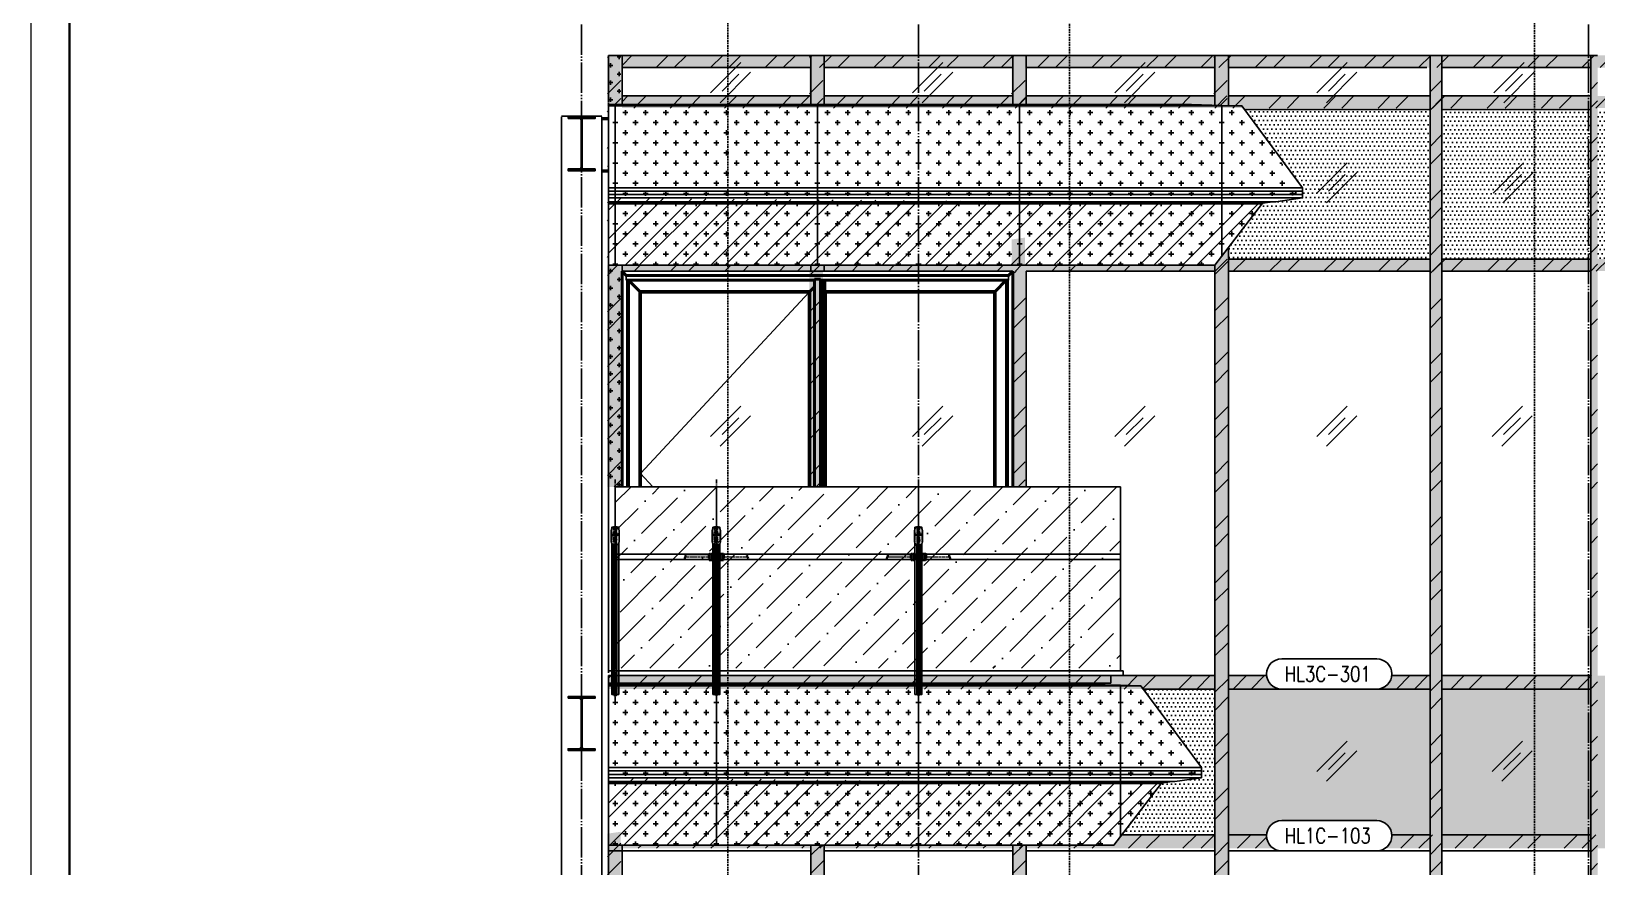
# Model space of a CAD drawing. Extents: x -3378 to 102197, y -3799 to 48702.
# Drawn here: x -3378 to 8238, y 29388 to 35584 of the extents above; entities that cross this region are included whole.
import ezdxf
from ezdxf.enums import TextEntityAlignment as Align

# ---------------------------------------------------------------- set-up
doc = ezdxf.new("R2010")
doc.units = 0
doc.set_wipeout_variables(frame=1)
for name, pattern in [('1', [8, 4, 4]), ('ACAD_ISO02W100', [15, 12, -3]), ('ACISOTGB', [9, 4, -1, 1, -1, 1, -1]), ('CENTER', [2, 1.25, -0.25, 0.25, -0.25]), ('CENTER2', [28.575, 19.05, -3.175, 3.175, -3.175]), ('HIDDEN', [0.375, 0.25, -0.125]), ('JIS_09_15', [18.9, 15, -0.9, 0.6, -0.9, 0.6, -0.9])]:
    doc.linetypes.add(name, pattern=pattern)
for name, color, linetype in [('###4.方位代碼-N', 7, 'Continuous'), ('(圖框)', 7, 'Continuous'), ('0-蝶翼', 7, 'Continuous'), ('CENTER', 4, 'CENTER'), ('GM_ANNO_CLMN_LINE', 8, 'JIS_09_15'), ('GM_SECT_7', 7, 'Continuous'), ('GM_STEL_PRIM', 3, 'Continuous'), ('GM_STEL_SECD', 71, 'Continuous'), ('不鏽鋼板S.S.PANEL', 30, 'Continuous'), ('中心線 CENTER', 6, 'CENTER'), ('剖面線 HATCH', 251, 'Continuous'), ('玻璃 GLASS', 4, 'Continuous'), ('結構體 STRUCTURAL', 154, 'Continuous'), ('螺絲、螺栓', 4, 'Continuous'), ('視覺模型鋁擠型暫替', 4, 'Continuous'), ('視覺模型鋁擠型暫替材質文字', 1, 'Continuous'), ('金屬面材 METAL PANEL', 2, 'Continuous'), ('隱藏線 HIDDEN', 8, 'HIDDEN')]:
    doc.layers.add(name, color=color, linetype=linetype)
for name, color, linetype, lineweight in [('0S-Opening symbol', 7, 'Continuous', 25), ('0S-View', 7, 'Continuous', 50), ('中心线', 1, 'CENTER2', 15), ('粗实线', 7, 'Continuous', 40), ('粗线', 7, 'Continuous', 40), ('虚线', 6, 'HIDDEN', 13), ('（粗实线0.35)', 7, '1', 40)]:
    doc.layers.add(name, color=color, linetype=linetype, lineweight=lineweight)
doc.layers.add('不顯示', color=254, linetype='Continuous', plot=False)
doc.styles.add('romans', font='romans.shx', dxfattribs={"width": 0.5, "bigfont": ' chineset.shx'})
doc.styles.add('型式1', font='')
doc.styles.get('型式1').set_extended_font_data('PMingLiU')
pattern_1 = [(0, (225395.242, -277148.842), (15.875, 31.75), [0, -31.75])]
pattern_2 = [(0, (-3626.21, -53760.06), (15.875, 31.75), [0, -31.75])]
pattern_3 = [(0, (-43354.424, -53760.06), (63.5, 63.5), [31.75, -95.25]), (90, (-43338.55, -53775.936), (-63.5, 63.5), [31.75, -95.25])]
pattern_4 = [(45, (-42317.86, -53760.06), (-202.0558, 202.0558), []), (45, (-42183.16, -53760.06), (-202.0558, 202.0558), [])]
pattern_5 = [(225, (-3626.2, -53760.06), (202.0558, -202.0558), []), (225, (-3760.9, -53760.06), (202.0558, -202.0558), [])]

# ---------------------------------------------------------------- blocks, each defined once
blk = doc.blocks.new('*U112')
at = {"color": 6, "linetype": 'ACAD_ISO02W100', "lineweight": 9, "ltscale": 0.12}
for p, q in [((0, 8), (1, 8)), ((0, -8), (0, 8)), ((0, 3), (3, 3)), ((0, 1), (3, 1)), ((1, -8), (1, 8)), ((1, 8), (5, 4)), ((3, 3), (5, 0)), ((3, -3), (5, 0)), ((5, 4), (15, 4)), ((5, 4), (5, -4)), ((5, 4), (6, 3)), ((5, 3), (16, 3)), ((6, -4), (6, 4)), ((15, 4), (16, 3)), ((15, -4), (15, 4)), ((16, 3), (16, -3)), ((0, -1), (3, -1)), ((0, -3), (3, -3)), ((0, -8), (1, -8)), ((1, -8), (5, -4)), ((5, -3), (16, -3)), ((5, -4), (6, -3)), ((5, -4), (15, -4)), ((15, -4), (16, -3))]:
    blk.add_line(p, q, dxfattribs=at)
for centre, radius, start, end in [((2, 2), 1.32, 326.6933, 33.3067), ((1, 0), 2.26, 320.1408, 39.8592), ((2, -2), 1.32, 326.6933, 33.3067)]:
    blk.add_arc(centre, radius, start, end, dxfattribs=at)
at = {"layer": 'CENTER', "color": 1, "linetype": 'CENTER', "ltscale": 0.5}
blk.add_line((-2, 0), (17, 0), dxfattribs=at)
blk = doc.blocks.new('M8CF')
at = {"color": 7, "lineweight": 9, "flags": 128}
blk.add_lwpolyline([(-2, -1), (0, -3), (3, -1), (3, 1), (0, 3), (-2, 1)], close=True, dxfattribs=at)
at = {"color": 7, "lineweight": 9}
blk.add_circle((0, 0), 2.89, dxfattribs=at)
at = {"layer": 'CENTER', "color": 1, "linetype": 'CENTER', "ltscale": 0.5}
for p, q in [((-10, 0), (10, 0)), ((0, 10), (0, -10))]:
    blk.add_line(p, q, dxfattribs=at)
at = {"layer": '（粗实线0.35)', "ltscale": 20}
blk.add_circle((0, 0), 8, dxfattribs=at)
blk = doc.blocks.new('欄杆立柱正面')
at = {"layer": '不鏽鋼板S.S.PANEL'}
blk.add_lwpolyline([(-30, -325), (-30, -405, 1), (30, -405), (30, -325, 1)], format="xyb", close=True, dxfattribs=at)
for points in [[(-16, -300), (-26, -300), (-26, -310)], [(16, -300), (26, -300), (26, -310)], [(-26, -420), (-26, -1540), (-10, -1540), (-10, -433)], [(26, -420), (26, -1540), (10, -1540), (10, -433)], [(-231, -540), (-31, -540), (-31, -500), (-231, -500)], [(231, -540), (31, -540), (31, -500), (231, -500)]]:
    blk.add_lwpolyline(points, dxfattribs=at)
at = {"layer": '中心線 CENTER', "ltscale": 30}
blk.add_line((0, -1594), (0, 55), dxfattribs=at)
at = {"layer": '中心线', "ltscale": 10}
blk.add_line((0, -1565), (0, -300), dxfattribs=at)
at = {"layer": '中心线'}
blk.add_line((-224, -520), (224, -520), dxfattribs=at)
at = {"layer": '粗实线'}
for p, q in [((-51, -502), (-51, -539)), ((50, -502), (50, -539))]:
    blk.add_line(p, q, dxfattribs=at)
for points in [[(-10, -433), (-10, -1540), (10, -1540), (10, -433)], [(-10, -1345), (-10, -433)], [(10, -1345), (10, -433)]]:
    blk.add_lwpolyline(points, dxfattribs=at)
for points in [[(-31, -502), (-51, -502), (-51, -502), (-51, -538), (-51, -539), (-31, -539)], [(-26, -501), (-31, -501), (-31, -539), (-26, -539)], [(26, -501), (31, -501), (31, -539), (26, -539)], [(31, -502), (50, -502), (51, -502), (51, -538), (50, -539), (31, -539)]]:
    blk.add_lwpolyline(points, close=True, dxfattribs=at)
at = {"layer": '粗实线', "color": 3}
for points in [[(-231, -500), (-227, -512), (-235, -528), (-231, -540)], [(231, -500), (227, -512), (235, -528), (231, -540)]]:
    blk.add_spline(points, degree=3, dxfattribs=at)
at = {"layer": '粗线', "color": 4, "linetype": 'ACISOTGB', "ltscale": 2}
for points in [[(-31, -497), (-53, -497), (-56, -500), (-56, -540), (-53, -544), (-31, -544)], [(31, -497), (53, -497), (56, -500), (56, -540), (53, -544), (31, -544)]]:
    blk.add_lwpolyline(points, dxfattribs=at)
at = {"layer": '虚线', "ltscale": 5}
for p, q in [((-10, -330), (10, -330)), ((-10, -400), (10, -400))]:
    blk.add_line(p, q, dxfattribs=at)
at = {"layer": '虚线', "ltscale": 10}
for p, q in [((-31, -539), (-232, -539)), ((-230, -502), (-31, -502)), ((-31, -503), (-51, -503)), ((-51, -537), (-31, -537)), ((230, -502), (31, -502)), ((31, -503), (51, -503)), ((51, -537), (31, -537)), ((31, -539), (232, -539))]:
    blk.add_line(p, q, dxfattribs=at)
at = {"layer": '虚线', "ltscale": 34}
for points in [[(-26, -310), (-26, -420)], [(-10, -433), (-10, -300), (-16, -300)], [(10, -433), (10, -305), (-10, -305), (-10, -433)], [(10, -433), (10, -300), (16, -300)], [(26, -310), (26, -420)]]:
    blk.add_lwpolyline(points, dxfattribs=at)
at = {"layer": '虚线', "ltscale": 11}
blk.add_lwpolyline([(-19, -350), (19, -350), (19, -360), (-19, -360)], close=True, dxfattribs=at)
at = {"layer": '（粗实线0.35)'}
for name, p in [('*U112', (-26, -355)), ('M8CF', (0, -390)), ('*U112', (-31, -520))]:
    blk.add_blockref(name, p, dxfattribs=at)
at = {"layer": '（粗实线0.35)', "xscale": -1, "rotation": 180}
blk.add_blockref('M8CF', (0, -340), dxfattribs=at)
at = {"layer": '（粗实线0.35)', "xscale": -1}
for p in [(26, -355), (31, -520)]:
    blk.add_blockref('*U112', p, dxfattribs=at)
blk = doc.blocks.new('H-400x200x8x13')
at = {"layer": '視覺模型鋁擠型暫替', "linetype": 'Continuous'}
h = blk.add_hatch(dxfattribs=at)
h.set_pattern_fill('ANSI31', color=1, scale=30, angle=180)
h.set_pattern_definition([(225, (85874.229, 995633.081), (2.65165043, -2.65165043), [])])
h.paths.add_polyline_path([(300, -400), (300, -387), (217, -387, -0.414214), (204, -374), (204, -26, -0.414214), (217, -13), (300, -13), (300, 0), (100, 0), (100, -13), (183, -13, -0.414214), (196, -26), (196, -374, -0.414214), (183, -387), (100, -387), (100, -400)])
blk.add_lwpolyline([(100, -13), (183, -13, -0.414214), (196, -26), (196, -374, -0.414214), (183, -387), (100, -387), (100, -400), (300, -400), (300, -387), (217, -387, -0.414214), (204, -374), (204, -26, -0.414214), (217, -13), (300, -13), (300, 0), (100, 0)], format="xyb", close=True, dxfattribs=at)
blk = doc.blocks.new('欄杆邊')
at = {"layer": '不鏽鋼板S.S.PANEL'}
blk.add_lwpolyline([(-30, -25), (-30, -105, 1), (30, -105), (30, -25, 1)], format="xyb", close=True, dxfattribs=at)
for points in [[(-16, 0), (-26, 0), (-26, -10)], [(16, 0), (26, 0), (26, -10)], [(-26, -120), (-26, -1240), (-10, -1240), (-10, -133)], [(26, -120), (26, -1240), (10, -1240), (10, -133)]]:
    blk.add_lwpolyline(points, dxfattribs=at)
at = {"layer": '中心線 CENTER', "ltscale": 30}
blk.add_line((0, -1294), (0, 355), dxfattribs=at)
blk.add_line((0, -1294), (0, 355), dxfattribs=at)
at = {"layer": '中心线', "ltscale": 10}
blk.add_line((0, -1265), (0, 0), dxfattribs=at)
at = {"layer": '粗实线'}
blk.add_lwpolyline([(-10, -130), (-10, -1245), (10, -1245), (10, -130)], dxfattribs=at)
at = {"layer": '虚线', "ltscale": 5}
for p, q in [((-10, -30), (10, -30)), ((-10, -100), (10, -100))]:
    blk.add_line(p, q, dxfattribs=at)
at = {"layer": '虚线', "ltscale": 34}
for points in [[(-10, -133), (-10, 0), (-16, 0)], [(10, -133), (10, 0), (16, 0)], [(-26, -10), (-26, -120)], [(10, -133), (10, -5), (-10, -5), (-10, -133)], [(26, -10), (26, -120)]]:
    blk.add_lwpolyline(points, dxfattribs=at)
at = {"layer": '虚线', "ltscale": 11}
blk.add_lwpolyline([(-19, -50), (19, -50), (19, -60), (-19, -60)], close=True, dxfattribs=at)
at = {"layer": '（粗实线0.35)'}
for name, p in [('*U112', (-26, -55)), ('M8CF', (0, -90))]:
    blk.add_blockref(name, p, dxfattribs=at)
at = {"layer": '（粗实线0.35)', "xscale": -1, "rotation": 180}
blk.add_blockref('M8CF', (0, -40), dxfattribs=at)
at = {"layer": '（粗实线0.35)', "xscale": -1}
blk.add_blockref('*U112', (26, -55), dxfattribs=at)
blk = doc.blocks.new('PLAN-圖框')
at = {"layer": '(圖框)', "color": 4, "linetype": 'Continuous', "lineweight": 0}
blk.add_3dface([(20500, -14391.5), (0, -14391.5), (0, 0), (20500, 0)], dxfattribs=at)
at = {"layer": '(圖框)', "color": 1, "linetype": 'Continuous', "lineweight": 40}
blk.add_3dface([(149.7, -14142.1), (20200.7, -14142.1), (20200.7, -249.4), (149.7, -249.4)], dxfattribs=at)
at = {"layer": '(圖框)', "style": '型式1'}
blk.add_attdef('全球人壽', (13776.3, -13971.5), '', height=124.7, dxfattribs=at)
at = {"style": '型式1', "width": 0.8}
blk.add_attdef('圖號-橫', (17230.3, -13782.2), '', height=103.4, dxfattribs=at)
blk = doc.blocks.new('球號-North')
at = {"color": 3, "linetype": 'ByBlock'}
blk.add_wipeout([(147, 0), (161.5, 2.3), (174.5, 8.9), (184.8, 19.3), (191.5, 32.3), (193.8, 46.8), (191.5, 61.2), (184.8, 74.2), (174.5, 84.6), (161.5, 91.2), (147, 93.5), (-147, 93.5), (-161.5, 91.2), (-174.5, 84.6), (-184.8, 74.2), (-191.5, 61.2), (-193.8, 46.8), (-191.5, 32.3), (-184.8, 19.3), (-174.5, 8.9), (-161.5, 2.3), (-147, 0)], dxfattribs=at).dxf.layer = '###4.方位代碼-N'
at = {"layer": '###4.方位代碼-N', "color": 3, "linetype": 'ByBlock'}
blk.add_lwpolyline([(147, 93.5), (-147, 93.5, 1), (-147, 0), (147, 0, 1)], format="xyb", close=True, dxfattribs=at)
at = {"layer": '###4.方位代碼-N', "color": 3, "linetype": 'ByBlock', "style": 'romans', "width": 0.8}
blk.add_attdef('N01-999', text='', height=46.8, dxfattribs=at).set_placement((-4.5, 46.8), align=Align.MIDDLE)

msp = doc.modelspace()

# ---------------------------------------------------------------- hatches: boundary and pattern name
at = {"layer": 'GM_SECT_7'}
h = msp.add_hatch(dxfattribs=at)
h.set_pattern_fill('ANSI32', color=256, scale=30)
h.set_pattern_definition(pattern_4)
h.paths.add_polyline_path([(896.728, 32205.017), (996.673, 32205.017), (996.673, 33848.511), (905.462, 33848.511), (905.462, 35030.012), (996.673, 35030.012), (996.673, 35405.012), (896.728, 35405.012)])
h = msp.add_hatch(dxfattribs=at)
h.set_pattern_fill('ANSI32', color=256, scale=30)
h.set_pattern_definition(pattern_4)
h.paths.add_polyline_path([(896.728, 35030.012), (996.673, 35030.012), (996.673, 35405.012), (896.728, 35405.012)])
h.paths.add_polyline_path([(896.728, 32205.017), (996.673, 32205.017), (996.673, 33848.512), (896.728, 33848.512)])
h.paths.add_polyline_path([(896.728, 27905.013), (996.673, 27905.013), (996.673, 29646.716), (896.728, 29632.454)])
h.paths.add_polyline_path([(1005.462, 25248.511), (905.462, 25248.511), (905.462, 24755.012), (1005.462, 24755.012)])
h = msp.add_hatch(dxfattribs=at)
h.set_pattern_fill('ANSI32', color=256, scale=30, angle=180)
h.set_pattern_definition(pattern_5)
h.paths.add_polyline_path([(8673.224, 35315.012), (8673.224, 35405.012), (1005.463, 35405.012), (1005.463, 35315.012)])
h = msp.add_hatch(dxfattribs=at)
h.set_pattern_fill('ANSI32', color=256, scale=30)
h.set_pattern_definition([(45, (-40817.86, -53760.06), (-202.0558, 202.0558), []), (45, (-40683.16, -53760.06), (-202.0558, 202.0558), [])])
h.paths.add_polyline_path([(2396.728, 35030.012), (2496.673, 35030.012), (2496.673, 35405.012), (2396.728, 35405.012)])
h.paths.add_polyline_path([(2396.728, 32205.017), (2496.673, 32205.017), (2496.673, 33848.512), (2396.728, 33848.512)])
h.paths.add_polyline_path([(2396.728, 27905.013), (2496.673, 27905.013), (2505.462, 29548.512), (2405.462, 29548.512)])
h.paths.add_polyline_path([(2505.462, 25248.511), (2405.462, 25248.511), (2405.462, 24755.012), (2505.462, 24755.012)])
h = msp.add_hatch(dxfattribs=at)
h.set_pattern_fill('ANSI32', color=256, scale=30)
h.set_pattern_definition([(45, (-39317.86, -53760.06), (-202.0558, 202.0558), []), (45, (-39183.16, -53760.06), (-202.0558, 202.0558), [])])
h.paths.add_polyline_path([(3896.728, 35030.012), (3996.673, 35030.012), (3996.673, 35405.012), (3896.728, 35405.012)])
h.paths.add_polyline_path([(3896.728, 32205.017), (3996.673, 32205.017), (4005.462, 33805.004), (3906.454, 33805.004)])
h.paths.add_polyline_path([(4005.462, 25378.863), (3905.459, 25248.511), (3905.462, 24755.012), (4005.462, 24755.012)])
h.paths.add_polyline_path([(3955.465, 26525.013), (3896.728, 26525.013), (3896.728, 26430.012), (3996.673, 26430.012), (4005.462, 29548.513), (3905.462, 29548.513), (3896.728, 27905.013), (3955.465, 27905.013)])
h = msp.add_hatch(dxfattribs=at)
h.set_pattern_fill('ANSI32', color=256, scale=30)
h.set_pattern_definition([(45, (-37817.86, -53760.06), (-202.0558, 202.0558), []), (45, (-37683.16, -53760.06), (-202.0558, 202.0558), [])])
h.paths.add_polyline_path([(5505.462, 33978.864), (5405.462, 33848.513), (5396.728, 24755.012), (5496.673, 24755.012)])
h.paths.add_polyline_path([(5396.728, 35030.012), (5496.673, 35030.012), (5496.673, 35405.012), (5396.728, 35405.012)])
h = msp.add_hatch(dxfattribs=at)
h.set_pattern_fill('ANSI32', color=256, scale=30)
h.set_pattern_definition([(45, (-36228.33, -53760.06), (-202.0558, 202.0558), []), (45, (-36093.62, -53760.06), (-202.0558, 202.0558), [])])
h.paths.add_polyline_path([(7001.513, 35405.012), (7001.513, 24755.012), (7086.21, 24755.012), (7086.21, 35405.012)])
h = msp.add_hatch(dxfattribs=at)
h.set_pattern_fill('ANSI32', color=256, scale=30)
h.set_pattern_definition([(45, (-35053.8, -53760.06), (-202.0558, 202.0558), []), (45, (-34919.1, -53760.06), (-202.0558, 202.0558), [])])
h.paths.add_polyline_path([(8245.113, 24755.012), (8245.113, 35405.012), (8193.935, 35405.012), (8193.935, 24755.012)])
h = msp.add_hatch(dxfattribs=at)
h.set_pattern_fill('ANSI32', color=256, scale=30, angle=180)
h.set_pattern_definition(pattern_5)
h.paths.add_polyline_path([(8673.224, 35014.98), (8673.224, 35104.98), (1005.463, 35104.98), (1005.463, 35014.98)])
h = msp.add_hatch(dxfattribs=at)
h.set_pattern_fill('ANSI32', color=256, scale=30, angle=180)
h.set_pattern_definition(pattern_5)
h.paths.add_polyline_path([(5439.57, 33895.012), (5405.46, 33848.513), (1005.463, 33848.511), (1005.463, 33805.012), (8673.224, 33805.012), (8673.224, 33895.012)])
h = msp.add_hatch(dxfattribs=at)
h.set_pattern_fill('ANSI32', color=256, scale=30, angle=180)
h.set_pattern_definition(pattern_5)
h.paths.add_polyline_path([(905.462, 30805.012), (905.462, 30705.067), (8673.224, 30705.067), (8673.224, 30805.012)])
h = msp.add_hatch(dxfattribs=at)
h.set_pattern_fill('ANSI32', color=256, scale=30, angle=180)
h.set_pattern_definition(pattern_5)
h.paths.add_polyline_path([(905.462, 29548.512), (905.462, 29525.067), (8673.224, 29525.067), (8673.224, 29625.012), (4712.848, 29625.012), (4655.461, 29548.513)])
at = {"layer": 'GM_STEL_PRIM'}
h = msp.add_hatch(dxfattribs=at)
h.set_pattern_fill('DOTS', color=256, scale=20)
h.set_pattern_definition(pattern_1)
h.paths.add_polyline_path([(7001.513, 35005.012), (5623.98, 35005.012), (6055.462, 34422.513), (6055.463, 34422.513), (6055.463, 34347.512), (5857.468, 34319.259), (5758.471, 34305.133), (5505.462, 33978.864), (5505.462, 33895.012), (7001.513, 33895.012)])
h = msp.add_hatch(dxfattribs=at)
h.set_pattern_fill('DOTS', color=256, scale=20)
h.set_pattern_definition(pattern_2)
h.paths.add_polyline_path([(8193.935, 35005.012), (7088.485, 35005.012), (7088.485, 33879.94), (8193.935, 33879.94)])
h.paths.add_polyline_path([(8673.224, 35005.012), (8245.113, 35005.012), (8245.113, 33879.94), (8673.224, 33879.94)])
h = msp.add_hatch(dxfattribs=at)
h.set_pattern_fill('DOTS', color=256, scale=20)
h.set_pattern_definition(pattern_1)
h.paths.add_polyline_path([(5405.462, 30705.012), (4873.98, 30705.012), (5305.463, 30122.512), (5305.462, 30122.512), (5305.462, 30047.513), (5305.47, 30047.513), (5107.468, 30019.259), (5086.228, 30019.259), (5008.047, 30008.103), (5008.48, 30005.066), (4705.462, 29625.012), (5405.462, 29625.012)])
h = msp.add_hatch(dxfattribs=at)
h.set_pattern_fill('DOTS', color=256, scale=20)
h.set_pattern_definition(pattern_2)
h.paths.add_polyline_path([(7001.513, 29600.016), (7001.513, 30755.012), (5505.462, 30755.012), (5505.462, 29600.016)])
h.paths.add_polyline_path([(8245.113, 30755.012), (8245.113, 29600.016), (8673.224, 29600.016), (8673.224, 30755.012)])
h.paths.add_polyline_path([(8193.935, 29600.016), (8193.935, 30755.012), (7088.485, 30755.012), (7088.485, 29600.016)])
at = {"layer": '剖面線 HATCH'}
h = msp.add_hatch(dxfattribs=at)
h.set_pattern_fill('CROSS', color=256, scale=10)
h.set_pattern_definition(pattern_3)
h.paths.add_polyline_path([(896.728, 32205.017), (996.673, 32205.017), (996.673, 33848.511), (905.462, 33848.511), (905.462, 35030.012), (996.673, 35030.012), (996.673, 35405.012), (896.728, 35405.012)])
h = msp.add_hatch(dxfattribs=at)
h.set_pattern_fill('CROSS', color=256, scale=10)
h.set_pattern_definition(pattern_3)
h.paths.add_polyline_path([(896.728, 35030.012), (996.673, 35030.012), (996.673, 35405.012), (896.728, 35405.012)])
h.paths.add_polyline_path([(896.728, 32205.017), (996.673, 32205.017), (996.673, 33848.512), (896.728, 33848.512)])
h.paths.add_polyline_path([(896.728, 27905.013), (996.673, 27905.013), (996.673, 29646.716), (896.728, 29632.454)])
h.paths.add_polyline_path([(1005.462, 25248.511), (905.462, 25248.511), (905.462, 24755.012), (1005.462, 24755.012)])
h = msp.add_hatch(dxfattribs=at)
h.set_pattern_fill('CROSS', color=256, scale=10, angle=-90)
h.set_pattern_definition([(270, (-77509.61, 79656.16), (63.5, -63.5), [31.75, -95.25]), (360, (-77525.485, 79640.29), (63.5, 63.5), [31.75, -95.25])])
h.paths.add_polyline_path([(8673.224, 35315.012), (8673.224, 35405.012), (1005.463, 35405.012), (1005.463, 35315.012)])
h = msp.add_hatch(dxfattribs=at)
h.set_pattern_fill('CROSS', color=256, scale=10)
h.set_pattern_definition([(0, (-41854.424, -53760.06), (63.5, 63.5), [31.75, -95.25]), (90, (-41838.55, -53775.936), (-63.5, 63.5), [31.75, -95.25])])
h.paths.add_polyline_path([(2396.728, 35030.012), (2496.673, 35030.012), (2496.673, 35405.012), (2396.728, 35405.012)])
h.paths.add_polyline_path([(2396.728, 32205.017), (2496.673, 32205.017), (2496.673, 33848.512), (2396.728, 33848.512)])
h.paths.add_polyline_path([(2396.728, 27905.013), (2496.673, 27905.013), (2505.462, 29548.512), (2405.462, 29548.512)])
h.paths.add_polyline_path([(2505.462, 25248.511), (2405.462, 25248.511), (2405.462, 24755.012), (2505.462, 24755.012)])
h = msp.add_hatch(dxfattribs=at)
h.set_pattern_fill('CROSS', color=256, scale=10)
h.set_pattern_definition([(0, (-40354.424, -53760.06), (63.5, 63.5), [31.75, -95.25]), (90, (-40338.55, -53775.936), (-63.5, 63.5), [31.75, -95.25])])
h.paths.add_polyline_path([(3896.728, 35030.012), (3996.673, 35030.012), (3996.673, 35405.012), (3896.728, 35405.012)])
h.paths.add_polyline_path([(3896.728, 32205.017), (3996.673, 32205.017), (3996.673, 34053.735), (3896.728, 34039.474)])
h.paths.add_polyline_path([(4005.462, 25667.776), (3905.459, 25248.511), (3905.462, 24755.012), (4005.462, 24755.012)])
h.paths.add_polyline_path([(3955.465, 26525.013), (3896.728, 26525.013), (3896.728, 26430.012), (3996.673, 26430.012), (4005.462, 29548.513), (3905.462, 29548.513), (3896.728, 27905.013), (3955.465, 27905.013)])
h = msp.add_hatch(dxfattribs=at)
h.set_pattern_fill('CROSS', color=256, scale=10)
h.set_pattern_definition([(0, (-38854.424, -53760.06), (63.5, 63.5), [31.75, -95.25]), (90, (-38838.55, -53775.936), (-63.5, 63.5), [31.75, -95.25])])
h.paths.add_polyline_path([(5505.462, 33978.864), (5405.462, 33848.513), (5396.728, 24755.012), (5496.673, 24755.012)])
h.paths.add_polyline_path([(5396.728, 35030.012), (5496.673, 35030.012), (5496.673, 35405.012), (5396.728, 35405.012)])
h = msp.add_hatch(dxfattribs=at)
h.set_pattern_fill('CROSS', color=256, scale=10)
h.set_pattern_definition([(0, (-37264.887, -53760.06), (63.5, 63.5), [31.75, -95.25]), (90, (-37249.01, -53775.936), (-63.5, 63.5), [31.75, -95.25])])
h.paths.add_polyline_path([(7001.513, 35405.012), (7001.513, 24755.012), (7086.21, 24755.012), (7086.21, 35405.012)])
h = msp.add_hatch(dxfattribs=at)
h.set_pattern_fill('CROSS', color=256, scale=10)
h.set_pattern_definition([(0, (-36090.36, -53760.06), (63.5, 63.5), [31.75, -95.25]), (90, (-36074.487, -53775.936), (-63.5, 63.5), [31.75, -95.25])])
h.paths.add_polyline_path([(8245.113, 24755.012), (8245.113, 35405.012), (8193.935, 35405.012), (8193.935, 24755.012)])
h = msp.add_hatch(dxfattribs=at)
h.set_pattern_fill('CROSS', color=256, scale=10, angle=-90)
h.set_pattern_definition([(270, (-77509.61, 79356.13), (63.5, -63.5), [31.75, -95.25]), (360, (-77525.485, 79340.256), (63.5, 63.5), [31.75, -95.25])])
h.paths.add_polyline_path([(8673.224, 35014.98), (8673.224, 35104.98), (1005.463, 35104.98), (1005.463, 35014.98)])
h = msp.add_hatch(dxfattribs=at)
h.set_pattern_fill('CROSS', color=256, scale=300)
h.set_pattern_definition([(0, (174861.67, -973468.656), (75, 75), [37.5, -112.5]), (90, (174880.42, -973487.406), (-75, 75), [37.5, -112.5])])
h.paths.add_polyline_path([(905.462, 35030.012), (905.462, 34347.512), (5758.471, 34305.133), (6055.463, 34385.012), (5605.461, 35030.012)])
h.paths.add_polyline_path([(905.462, 34347.512), (905.462, 33848.511), (5405.46, 33848.513), (5758.471, 34305.133)])
h = msp.add_hatch(dxfattribs=at)
h.set_pattern_fill('ANSI32', color=256, scale=600)
h.set_pattern_definition([(45, (174861.67, -973468.66), (-159.099026, 159.099026), []), (45, (174967.74, -973468.66), (-159.099026, 159.099026), [])])
h.paths.add_polyline_path([(5758.471, 34305.133), (905.462, 34347.512), (905.462, 33848.511), (5405.46, 33848.513)])
h = msp.add_hatch(dxfattribs=at)
h.set_pattern_fill('CROSS', color=256, scale=10, angle=-90)
h.set_pattern_definition([(270, (-77509.61, 78146.16), (63.5, -63.5), [31.75, -95.25]), (360, (-77525.485, 78130.29), (63.5, 63.5), [31.75, -95.25])])
h.paths.add_polyline_path([(5439.57, 33895.012), (5405.46, 33848.513), (1005.463, 33848.511), (1005.463, 33805.012), (8673.224, 33805.012), (8673.224, 33895.012)])
h = msp.add_hatch(dxfattribs=at)
h.set_pattern_fill('ANSI36', color=4, scale=1200)
h.set_pattern_definition([(45, (31035.23, -581228.73), (79.549513, 291.681547), [375, -75, 0, -75])])
h.paths.add_polyline_path([(4705.462, 30860.088), (4705.467, 32205.064), (955.464, 32205.064), (955.459, 30860.088)])
h = msp.add_hatch(dxfattribs=at)
h.set_pattern_fill('CROSS', color=256, scale=10, angle=-90)
h.set_pattern_definition([(270, (-80491.85, 75056.16), (63.5, -63.5), [31.75, -95.25]), (360, (-80507.724, 75040.29), (63.5, 63.5), [31.75, -95.25])])
h.paths.add_polyline_path([(905.462, 30805.012), (905.462, 30705.067), (8673.224, 30705.067), (8673.224, 30805.012)])
h = msp.add_hatch(dxfattribs=at)
h.set_pattern_fill('CROSS', color=256, scale=300)
h.set_pattern_definition([(0, (174111.67, -977768.655), (75, 75), [37.5, -112.5]), (90, (174130.42, -977787.405), (-75, 75), [37.5, -112.5])])
h.paths.add_polyline_path([(905.462, 30730.013), (905.462, 30047.513), (5008.48, 30005.066), (5305.462, 30085.013), (4855.461, 30730.013)])
h.paths.add_polyline_path([(905.462, 30047.513), (905.462, 29548.512), (4655.461, 29548.513), (5008.48, 30005.066)])
h = msp.add_hatch(dxfattribs=at)
h.set_pattern_fill('ANSI32', color=256, scale=600)
h.set_pattern_definition([(45, (174111.67, -977768.65), (-159.099026, 159.099026), []), (45, (174217.74, -977768.65), (-159.099026, 159.099026), [])])
h.paths.add_polyline_path([(5008.48, 30005.066), (905.462, 30047.513), (905.462, 29548.512), (4655.461, 29548.513)])
h = msp.add_hatch(dxfattribs=at)
h.set_pattern_fill('CROSS', color=256, scale=10, angle=-90)
h.set_pattern_definition([(270, (-80491.85, 73876.164), (63.5, -63.5), [31.75, -95.25]), (360, (-80507.724, 73860.29), (63.5, 63.5), [31.75, -95.25])])
h.paths.add_polyline_path([(905.462, 29548.512), (905.462, 29525.067), (8673.224, 29525.067), (8673.224, 29625.012), (4712.848, 29625.012), (4655.461, 29548.513)])

# ---------------------------------------------------------------- linework, layer by layer
for p, q in [((1037.462, 33773.012, 0), (1037.462, 33737.012, 0)), ((3873.462, 33773.012, 0), (3873.462, 33737.012, 0))]:
    msp.add_line(p, q)
at = {"layer": '0S-Opening symbol', "elevation": 0}
for points in [[(2395.122, 33649.792), (1141.682, 32305.008)], [(1234.885, 32205.013), (1141.682, 32305.008)]]:
    msp.add_lwpolyline(points, dxfattribs=at)
at = {"layer": '0S-View'}
for p, q in [((1005.462, 33805.012, 0), (1037.462, 33773.012, 0)), ((1005.462, 33805.012, 0), (1005.462, 32205.013, 0)), ((1037.462, 33773.012, 0), (1005.462, 33805.012, 0)), ((3873.462, 33773.012, 0), (3905.462, 33805.012, 0)), ((3905.462, 32205.013, 0), (3905.462, 33805.012, 0)), ((3873.462, 33773.012, 0), (1037.462, 33773.012, 0)), ((1037.462, 33737.012, 0), (2433.642, 33737.012, 0)), ((1045.462, 33737.012, 0), (1045.462, 32205.013, 0)), ((1053.462, 32205.013, 0), (1053.462, 33737.012, 0)), ((1054.462, 33737.012, 0), (1137.462, 33654.012, 0)), ((1137.462, 33654.012, 0), (1054.462, 33737.012, 0)), ((2433.642, 33688.312, 0), (2399.342, 33654.012, 0)), ((2399.342, 33654.012, 0), (2433.642, 33688.312, 0)), ((2433.642, 33746.012, 0), (2433.642, 32205.013, 0)), ((2477.242, 33746.012, 0), (2433.642, 33746.012, 0)), ((2477.242, 32205.013, 0), (2477.242, 33746.012, 0)), ((2477.242, 33737.012, 0), (2482.342, 33737.012, 0)), ((2482.342, 33737.012, 0), (2477.242, 33731.912, 0)), ((2477.242, 33731.912, 0), (2482.342, 33737.012, 0)), ((2477.242, 33737.012, 0), (3873.462, 33737.012, 0)), ((2483.942, 33737.012, 0), (2483.942, 32205.013, 0)), ((2491.342, 32205.013, 0), (2491.342, 33737.012, 0)), ((2511.342, 32205.013, 0), (2511.342, 33737.012, 0)), ((3856.462, 33737.012, 0), (3773.462, 33654.012, 0)), ((3773.462, 33654.012, 0), (3856.462, 33737.012, 0)), ((3857.462, 33737.012, 0), (3857.462, 32205.013, 0)), ((3865.462, 32205.013, 0), (3865.462, 33737.012, 0)), ((1137.462, 32205.013, 0), (1137.462, 33654.012, 0)), ((1137.462, 33654.012, 0), (1141.682, 33649.792, 0)), ((1141.682, 33649.792, 0), (1137.462, 33654.012, 0)), ((1137.462, 33654.012, 0), (2399.342, 33654.012, 0)), ((1141.682, 32205.013, 0), (1141.682, 33649.792, 0)), ((1141.682, 33649.792, 0), (2395.122, 33649.792, 0)), ((2399.342, 33654.012, 0), (2395.122, 33649.792, 0)), ((2395.122, 33649.792, 0), (2399.342, 33654.012, 0)), ((2395.122, 33649.792, 0), (2395.122, 32205.013, 0)), ((2399.342, 33654.012, 0), (2399.342, 32205.013, 0)), ((2511.342, 33654.012, 0), (2515.562, 33649.792, 0)), ((2515.562, 33649.792, 0), (2511.342, 33654.012, 0)), ((2511.342, 33654.012, 0), (3773.462, 33654.012, 0)), ((2515.562, 32205.013, 0), (2515.562, 33649.792, 0)), ((2515.562, 33649.792, 0), (3769.242, 33649.792, 0)), ((3773.462, 33654.012, 0), (3769.242, 33649.792, 0)), ((3769.242, 33649.792, 0), (3773.462, 33654.012, 0)), ((3769.242, 33649.792, 0), (3769.242, 32205.013, 0)), ((3773.462, 33654.012, 0), (3773.462, 32205.013, 0))]:
    msp.add_line(p, q, dxfattribs=at)
at = {"layer": 'GM_ANNO_CLMN_LINE', "ltscale": 15}
for p, q in [((705.461, 22085.458, 0), (705.461, 36412.589, 0)), ((3205.461, 22085.458, 0), (3205.461, 36412.589, 0)), ((8178.581, 22085.458, 0), (8178.581, 36412.589, 0))]:
    msp.add_line(p, q, dxfattribs=at)
at = {"layer": 'GM_STEL_SECD'}
for p, q in [((555.461, 34946.624, 0), (555.461, 22878.624, 0)), ((855.461, 34946.624, 0), (855.461, 22878.624, 0)), ((905.462, 34941.624, 0), (855.461, 34941.624, 0)), ((905.462, 34928.624, 0), (855.461, 34928.624, 0)), ((905.462, 34554.624, 0), (855.461, 34554.624, 0)), ((905.462, 34541.624, 0), (855.461, 34541.624, 0))]:
    msp.add_line(p, q, dxfattribs=at)
at = {"layer": 'GM_STEL_SECD', "elevation": 0}
msp.add_lwpolyline([(855.461, 34955.012), (555.461, 34955.012)], dxfattribs=at)
at = {"layer": '不顯示', "color": 20, "linetype": 'HIDDEN', "ltscale": 50}
for points in [[(1790.82, 35875.346), (1790.82, 22920.294), (803.692, 22920.294), (1790.82, 23490.213)], [(4325.974, 35881.437), (4325.974, 22926.386), (3338.845, 22926.386), (4325.974, 23496.305)], [(7776.701, 35855.739), (7776.701, 22900.687), (6789.572, 22900.687), (7776.701, 23470.606)]]:
    msp.add_lwpolyline(points, dxfattribs=at)
at = {"layer": '玻璃 GLASS'}
for p, q in [((1661.408, 35126.687), (1886.931, 35352.21)), ((3161.408, 35126.687), (3386.931, 35352.21)), ((4661.408, 35126.687), (4886.931, 35352.21)), ((6161.408, 35126.687), (6386.931, 35352.21)), ((7475.621, 35126.687), (7701.144, 35352.21)), ((1959.321, 35279.82), (1733.798, 35054.297)), ((1873.009, 35265.899), (1747.719, 35140.608)), ((3459.321, 35279.82), (3233.798, 35054.297)), ((3373.009, 35265.899), (3247.719, 35140.608)), ((4959.321, 35279.82), (4733.798, 35054.297)), ((4873.009, 35265.899), (4747.719, 35140.608)), ((6459.321, 35279.82), (6233.798, 35054.297)), ((6373.009, 35265.899), (6247.719, 35140.608)), ((7773.534, 35279.82), (7548.011, 35054.297)), ((7687.223, 35265.899), (7561.933, 35140.608)), ((6161.408, 34383.284), (6386.931, 34608.807)), ((6459.321, 34536.417), (6233.798, 34310.894)), ((6373.009, 34522.496), (6247.719, 34397.205)), ((7469.243, 34383.284), (7694.766, 34608.807)), ((7767.156, 34536.417), (7541.633, 34310.894)), ((7680.845, 34522.496), (7555.554, 34397.205)), ((1661.408, 32578.594), (1886.931, 32804.117)), ((3161.408, 32578.594), (3386.931, 32804.117)), ((4661.408, 32578.594), (4886.931, 32804.117)), ((6161.408, 32578.594), (6386.931, 32804.117)), ((7461.439, 32578.594), (7686.962, 32804.117)), ((1959.321, 32731.727), (1733.798, 32506.204)), ((1873.009, 32717.805), (1747.719, 32592.515)), ((3459.321, 32731.727), (3233.798, 32506.204)), ((3373.009, 32717.805), (3247.719, 32592.515)), ((4959.321, 32731.727), (4733.798, 32506.204)), ((4873.009, 32717.805), (4747.719, 32592.515)), ((6459.321, 32731.727), (6233.798, 32506.204)), ((6373.009, 32717.805), (6247.719, 32592.515)), ((7759.352, 32731.727), (7533.829, 32506.204)), ((7673.041, 32717.805), (7547.751, 32592.515)), ((955.462, 32205.013, 0), (4705.465, 32205.013, 0)), ((955.462, 32205.013), (955.462, 30860.013)), ((4705.465, 32205.013, 0), (4705.465, 32205.017, 0)), ((6161.408, 30093.84), (6386.931, 30319.363)), ((7461.439, 30093.84), (7686.962, 30319.363)), ((6459.321, 30246.973), (6233.798, 30021.45)), ((6373.009, 30233.052), (6247.719, 30107.762)), ((7759.352, 30246.973), (7533.829, 30021.45)), ((7673.041, 30233.052), (7547.751, 30107.762))]:
    msp.add_line(p, q, dxfattribs=at)
at = {"layer": '結構體 STRUCTURAL'}
for p, q in [((555.461, 34950.012, 0), (555.461, 24687.022, 0)), ((855.461, 24687.022, 0), (855.461, 34950.012, 0))]:
    msp.add_line(p, q, dxfattribs=at)
at = {"layer": '視覺模型鋁擠型暫替材質文字', "linetype": 'Continuous'}
for p, q in [((6055.462, 34347.512, 0), (905.462, 34347.512, 0)), ((5305.462, 30047.513, 0), (905.462, 30047.512, 0))]:
    msp.add_line(p, q, dxfattribs=at)
at = {"layer": '金屬面材 METAL PANEL'}
for p, q in [((905.462, 35405.012, 0), (905.462, 35055.012, 0)), ((1005.462, 35405.012, 0), (905.462, 35405.012, 0)), ((1005.462, 35030.012, 0), (1005.462, 35405.012, 0)), ((2405.461, 35405.012, 0), (1005.463, 35405.012, 0)), ((2405.461, 35315.012, 0), (1005.463, 35315.012, 0)), ((2405.462, 35405.012, 0), (2405.462, 35030.012, 0)), ((2505.462, 35405.012, 0), (2405.462, 35405.012, 0)), ((3905.462, 35405.012, 0), (2505.462, 35405.012, 0)), ((2505.462, 35030.012, 0), (2505.462, 35405.012, 0)), ((3905.462, 35315.012, 0), (2505.462, 35315.012, 0)), ((3905.462, 35405.012, 0), (3905.462, 35030.012, 0)), ((4005.462, 35405.012, 0), (3905.462, 35405.012, 0)), ((5405.462, 35405.012, 0), (4005.462, 35405.012, 0)), ((4005.462, 35030.012, 0), (4005.462, 35405.012, 0)), ((5405.462, 35315.012, 0), (4005.462, 35315.012, 0)), ((5405.462, 35405.012, 0), (5405.462, 35030.012, 0)), ((5505.462, 35405.012, 0), (5405.462, 35405.012, 0)), ((6976.626, 35405.012, 0), (5505.462, 35405.012, 0)), ((5505.462, 35030.012, 0), (5505.462, 35405.012, 0)), ((6976.626, 35315.012, 0), (5505.462, 35315.012, 0)), ((7001.513, 35405.012, 0), (6976.626, 35405.012, 0)), ((7088.485, 35405.012, 0), (7001.513, 35405.012, 0)), ((7001.513, 35405.012, 0), (7001.513, 24355.012, 0)), ((7088.485, 24355.012, 0), (7088.485, 35405.012, 0)), ((8193.935, 35405.012, 0), (7088.486, 35405.012, 0)), ((8193.935, 35315.012, 0), (7088.486, 35315.012, 0)), ((8245.113, 35405.012, 0), (8193.935, 35405.012, 0)), ((8193.935, 35405.012, 0), (8193.935, 24355.012, 0)), ((2405.462, 35104.98, 0), (1005.462, 35104.98, 0)), ((3905.462, 35104.98, 0), (2505.462, 35104.98, 0)), ((5405.462, 35104.98, 0), (4005.462, 35104.98, 0)), ((5382.942, 35105.012, 0), (5382.942, 35105.012, 0)), ((7001.513, 35104.98, 0), (5505.462, 35104.98, 0)), ((8193.935, 35104.98, 0), (7088.485, 35104.98, 0)), ((905.462, 35050.01, 0), (905.462, 35040.013, 0)), ((905.462, 35040.012, 0), (905.462, 35030.012, 0)), ((5230.462, 35040.012, 0), (905.462, 35040.012, 0)), ((905.462, 35030.012, 0), (905.462, 34422.512, 0)), ((905.462, 35030.012, 0), (5455.462, 35030.012, 0)), ((955.462, 33848.512, 0), (955.462, 35040.012, 0)), ((2455.462, 33848.512, 0), (2455.462, 35040.012, 0)), ((3955.462, 35040.012, 0), (3955.462, 33848.512, 0)), ((5455.462, 35034.012, 0), (5230.462, 35040.012, 0)), ((5455.462, 35030.012, 0), (5455.462, 35034.012, 0)), ((5455.462, 34422.512, 0), (5455.462, 35030.012, 0)), ((5455.462, 35030.012, 0), (5605.462, 35030.012, 0)), ((5455.469, 35034.012, 0), (5605.462, 35030.012, 0)), ((5605.462, 35030.012, 0), (5605.462, 35030.012, 0)), ((5605.462, 35030.012, 0), (6055.463, 34422.512, 0)), ((7001.513, 35005.012, 0), (5623.979, 35005.012, 0)), ((8193.935, 35005.012, 0), (7088.485, 35005.012, 0)), ((905.462, 34422.512, 0), (905.462, 34397.512, 0)), ((905.462, 34422.512, 0), (5455.462, 34422.512, 0)), ((905.462, 34397.512, 0), (5455.462, 34397.512, 0)), ((905.462, 34397.512, 0), (905.462, 34372.512, 0)), ((5455.462, 34422.512, 0), (6055.463, 34422.512, 0)), ((5455.462, 34397.512, 0), (5455.462, 34422.512, 0)), ((5455.462, 34397.512, 0), (6055.463, 34397.512, 0)), ((5455.462, 34372.512, 0), (5455.462, 34397.512, 0)), ((6005.463, 34397.512, 0), (6005.463, 34372.512, 0)), ((6055.463, 34422.513, 0), (6055.462, 34422.513, 0)), ((6055.463, 34422.512, 0), (6055.463, 34397.512, 0)), ((905.462, 34372.512, 0), (5455.462, 34372.512, 0)), ((905.462, 34372.512, 0), (905.462, 34347.512, 0)), ((905.462, 34347.512, 0), (905.462, 34319.259, 0)), ((905.462, 34347.512, 0), (5455.462, 34347.512, 0)), ((905.462, 34319.259, 0), (905.462, 34308.103, 0)), ((905.462, 34319.259, 0), (5455.462, 34319.259, 0)), ((905.462, 34308.103, 0), (5455.462, 34308.103, 0)), ((905.462, 34308.103, 0), (905.462, 34305.133, 0)), ((905.462, 34305.133, 0), (905.462, 33848.512, 0)), ((905.462, 34305.133, 0), (5455.462, 34305.133, 0)), ((5455.462, 34372.512, 0), (6055.463, 34372.512, 0)), ((5455.462, 34347.512, 0), (5455.462, 34372.512, 0)), ((5455.462, 34319.259, 0), (5455.462, 34347.512, 0)), ((5455.462, 34347.512, 0), (6055.463, 34347.512, 0)), ((5455.462, 34308.103, 0), (5455.462, 34319.259, 0)), ((5455.462, 34319.259, 0), (5857.468, 34319.259, 0)), ((5455.462, 34308.103, 0), (5758.048, 34308.103, 0)), ((5455.462, 34305.133, 0), (5455.462, 34308.103, 0)), ((5455.462, 33913.689, 0), (5455.462, 34305.133, 0)), ((5455.462, 34305.133, 0), (5758.471, 34305.133, 0)), ((5836.231, 34319.259, 0), (5758.048, 34308.103, 0)), ((5758.048, 34308.103, 0), (5758.471, 34305.133, 0)), ((6055.463, 34347.512, 0), (5857.468, 34319.259, 0)), ((6055.463, 34372.512, 0), (6055.463, 34347.512, 0)), ((5505.462, 24355.012, 0), (5505.462, 33978.864, 0)), ((905.462, 33848.512, 0), (2505.462, 33848.512, 0)), ((905.462, 33848.51, 0), (905.462, 30860.013, 0)), ((1005.462, 32205.013, 0), (1005.462, 33848.512, 0)), ((3906.454, 33805.004), (3905.462, 32205.013, 0)), ((4005.462, 32205.013, 0), (4005.462, 33805.004)), ((5405.462, 33848.513, 0), (5405.462, 24355.012, 0)), ((1705.462, 29548.512, 0), (1705.462, 32205.013, 0)), ((3205.462, 29747.854, 0), (3205.462, 32205.013, 0)), ((4705.465, 32205.013, 0), (4705.465, 30840.012, 0)), ((905.462, 30860.013, 0), (905.462, 30825.013, 0)), ((905.462, 30840.012, 0), (4705.465, 30840.012, 0)), ((905.462, 30805.012, 0), (4632.942, 30805.012, 0)), ((4705.465, 30805.012, 0), (905.462, 30805.012, 0)), ((905.462, 30805.012, 0), (905.462, 30750.012, 0)), ((4632.942, 30750.012, 0), (4632.942, 30805.012, 0)), ((5405.462, 30805.012, 0), (4632.942, 30805.012, 0)), ((4705.465, 30840.012, 0), (4723.465, 30840.012, 0)), ((4723.465, 30805.012, 0), (4705.465, 30805.012, 0)), ((4723.465, 30805.012, 0), (4723.465, 30840.012, 0)), ((7001.513, 30805.012, 0), (5505.462, 30805.012, 0)), ((8193.935, 30805.012, 0), (7088.485, 30805.012, 0)), ((4632.942, 30750.012, 0), (905.462, 30750.012, 0)), ((905.462, 30750.012, 0), (905.462, 30740.012, 0)), ((905.462, 30740.012, 0), (905.462, 30730.012, 0)), ((4480.462, 30740.012, 0), (905.462, 30740.012, 0)), ((905.462, 30730.012, 0), (905.462, 30122.512, 0)), ((905.462, 30730.012, 0), (4705.462, 30730.012, 0)), ((4705.462, 30734.012, 0), (4480.462, 30740.012, 0)), ((4506.942, 30739.306, 0), (4506.942, 30750.012, 0)), ((4705.462, 30730.012, 0), (4705.462, 30734.012, 0)), ((4705.462, 30730.012, 0), (4855.462, 30730.012, 0)), ((4705.469, 30734.012, 0), (4855.462, 30730.012, 0)), ((4855.462, 30730.012, 0), (4855.462, 30730.012, 0)), ((4855.462, 30730.012, 0), (5305.463, 30122.512, 0)), ((5405.462, 30705.012, 0), (4873.98, 30705.012, 0)), ((7001.513, 30705.012, 0), (5505.462, 30705.012, 0)), ((8193.935, 30705.012, 0), (7088.485, 30705.012, 0)), ((905.462, 30122.512, 0), (905.462, 30097.512, 0)), ((905.462, 30122.512, 0), (4705.462, 30122.512, 0)), ((905.462, 30097.512, 0), (4705.462, 30097.512, 0)), ((905.462, 30097.512, 0), (905.462, 30072.512, 0)), ((4705.462, 30122.512, 0), (5305.463, 30122.512, 0)), ((4705.462, 30097.512, 0), (5305.463, 30097.512, 0)), ((5255.463, 30097.512, 0), (5255.463, 30072.512, 0)), ((5305.463, 30122.513, 0), (5305.463, 30122.513, 0)), ((5305.463, 30122.512, 0), (5305.463, 30097.512, 0)), ((905.462, 30072.512, 0), (4705.462, 30072.512, 0)), ((905.462, 30072.512, 0), (905.462, 30047.512, 0)), ((905.462, 30047.512, 0), (905.462, 30019.259, 0)), ((905.462, 30047.512, 0), (4705.462, 30047.512, 0)), ((905.462, 30019.259, 0), (4705.462, 30019.259, 0)), ((905.462, 30019.258, 0), (905.462, 30008.103, 0)), ((905.462, 30008.103, 0), (4705.462, 30008.103, 0)), ((905.462, 30008.102, 0), (905.462, 30005.133, 0)), ((905.462, 30005.133, 0), (905.462, 29548.512, 0)), ((905.462, 30005.133, 0), (4705.462, 30005.133, 0)), ((4705.462, 30072.512, 0), (5305.463, 30072.512, 0)), ((4705.462, 30047.512, 0), (5305.463, 30047.512, 0)), ((4705.462, 30019.259, 0), (5107.468, 30019.259, 0)), ((4705.462, 30008.103, 0), (5008.048, 30008.103, 0)), ((4705.462, 30005.133, 0), (5008.471, 30005.133, 0)), ((5086.228, 30019.259, 0), (5008.048, 30008.103, 0)), ((5008.048, 30008.102, 0), (5008.471, 30005.133, 0)), ((5305.463, 30047.512, 0), (5107.468, 30019.259, 0)), ((5305.463, 30072.513, 0), (5305.463, 30072.517, 0)), ((5305.463, 30072.51, 0), (5305.463, 30072.513, 0)), ((5305.463, 30072.512, 0), (5305.463, 30047.512, 0)), ((905.462, 29548.512, 0), (1808.464, 29548.512, 0)), ((905.462, 29548.512, 0), (905.462, 26560.013, 0)), ((1005.462, 27905.013, 0), (1005.462, 29548.512, 0)), ((2405.462, 29548.512, 0), (2405.462, 27905.013, 0)), ((2505.462, 27905.013, 0), (2505.462, 29548.512, 0)), ((3905.462, 29548.513, 0), (3905.462, 27905.013, 0)), ((4005.462, 26405.012, 0), (4005.462, 29548.513, 0))]:
    msp.add_line(p, q, dxfattribs=at)
at = {"layer": '金屬面材 METAL PANEL', "elevation": 0}
for points in [[(905.462, 35030.012), (5605.461, 35030.012), (6055.461, 34422.514), (6055.461, 34347.513), (5857.47, 34319.263), (5836.229, 34319.26), (5758.045, 34308.104), (5405.46, 33848.513), (905.462, 33848.511), (905.462, 35030.012)], [(4855.461, 30730.013), (5305.462, 30122.514), (5305.462, 30047.513), (5107.471, 30019.263), (5086.229, 30019.26), (5008.045, 30008.104), (4655.461, 29548.513), (905.462, 29548.512), (905.462, 30730.013), (4855.461, 30730.013)], [(4705.462, 30734.012), (4705.466, 29613.694)]]:
    msp.add_lwpolyline(points, dxfattribs=at)
at = {"layer": '隱藏線 HIDDEN', "ltscale": 10}
for p, q in [((3905.462, 33805.012, 0), (1005.462, 33805.012, 0)), ((3905.462, 33805.004, 0), (1005.462, 33805.004, 0)), ((2405.462, 33848.512, 0), (2405.462, 33805.004, 0)), ((2505.462, 33848.512, 0), (2558.464, 33848.512, 0)), ((2505.462, 33805.004, 0), (2505.462, 33848.512, 0)), ((5405.462, 33805.004, 0), (4005.462, 33805.004, 0)), ((7001.513, 33895.012, 0), (5505.462, 33895.012, 0)), ((7001.513, 33805.004, 0), (5505.462, 33805.004, 0)), ((8193.935, 33895.012, 0), (7088.485, 33895.012, 0)), ((8193.935, 33805.004, 0), (7088.485, 33805.004, 0)), ((955.462, 31705.013, 0), (4705.465, 31705.013, 0)), ((955.462, 31665.013, 0), (4705.465, 31665.013, 0)), ((5405.462, 29625.012), (4717.049, 29625.012)), ((7001.513, 29625.012), (5505.462, 29625.012)), ((8193.935, 29625.012), (7088.485, 29625.012)), ((2405.462, 29505.012), (905.462, 29505.012)), ((3905.462, 29505.012), (2505.462, 29505.012)), ((5405.462, 29505.012), (4005.462, 29505.012)), ((7001.513, 29505.012), (5505.462, 29505.012)), ((8193.935, 29505.012), (7088.485, 29505.012))]:
    msp.add_line(p, q, dxfattribs=at)

# ---------------------------------------------------------------- block references
at = {"xscale": -1}
msp.add_blockref('欄杆邊', (955.462, 31905.013), dxfattribs=at)
at = {"layer": '0-蝶翼', "xscale": 1.89, "yscale": 1.89, "zscale": 1.89}
msp.add_blockref('PLAN-圖框', (-3377.946, 41739.237), dxfattribs=at)
at = {"layer": '螺絲、螺栓'}
for p in [(1705.462, 32205.013, 0), (3205.462, 32205.013, 0)]:
    msp.add_blockref('欄杆立柱正面', p, dxfattribs=at)
at = {"layer": '視覺模型鋁擠型暫替', "linetype": 'Continuous'}
for p in [(505.461, 34950.012, 0), (505.461, 30650.012, 0)]:
    msp.add_blockref('H-400x200x8x13', p, dxfattribs=at)

# ---------------------------------------------------------------- next in the draw order: block references
at = {"layer": '###4.方位代碼-N', "xscale": 2.4, "yscale": 2.4, "zscale": 2.4}
for p, values in [((6253.487, 30705.012, 0), {'N01-999': 'HL3C-301'}), ((6253.487, 29505.012), {'N01-999': 'HL1C-103'})]:
    msp.add_blockref('球號-North', p, dxfattribs=at).add_auto_attribs(values)

doc.saveas('drawing.dxf')
